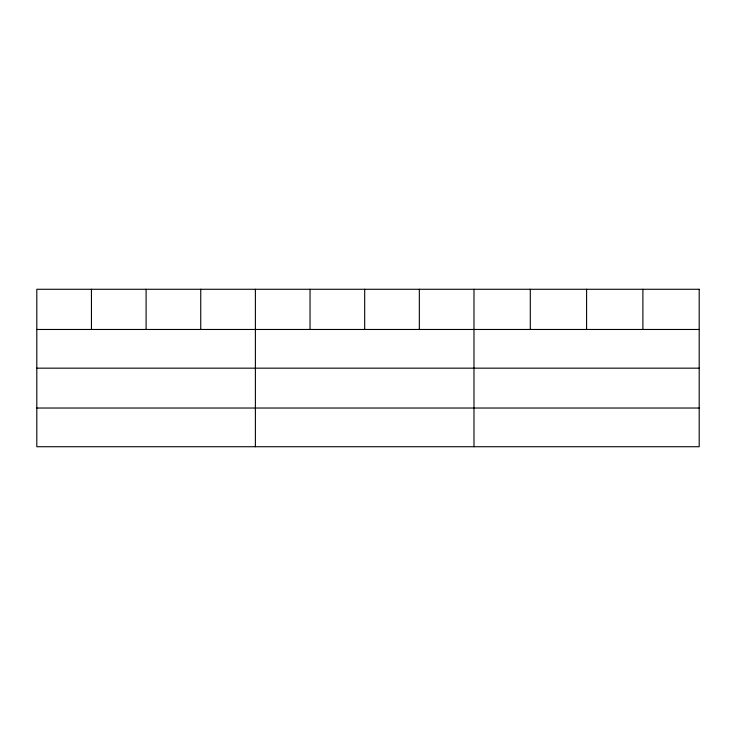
<?xml version="1.0" encoding="UTF-8"?>
<svg xmlns="http://www.w3.org/2000/svg" width="736" height="736" viewBox="0 0 736 736"><rect width="100%" height="100%" fill="white"/><g stroke="black" fill="none" stroke-linecap="round" stroke-linejoin="round"><path stroke-width="1.1" d="M36.8 329.47L699.2 329.47M36.8 368.166L699.2 368.166M36.8 408.029L699.2 408.029M642.896 289.276L642.896 329.47M586.592 289.276L586.592 329.47M530.288 289.276L530.288 329.47M473.984 289.276L473.984 446.724M419.336 289.276L419.336 329.47M364.688 289.276L364.688 329.47M310.04 289.276L310.04 329.47M255.392 289.276L255.392 446.724M200.744 289.276L200.744 329.47M146.096 289.276L146.096 329.47M91.448 289.276L91.448 329.47M699.2 289.276L36.8 289.276L36.8 446.724L699.2 446.724L699.2 289.276"/></g></svg>
